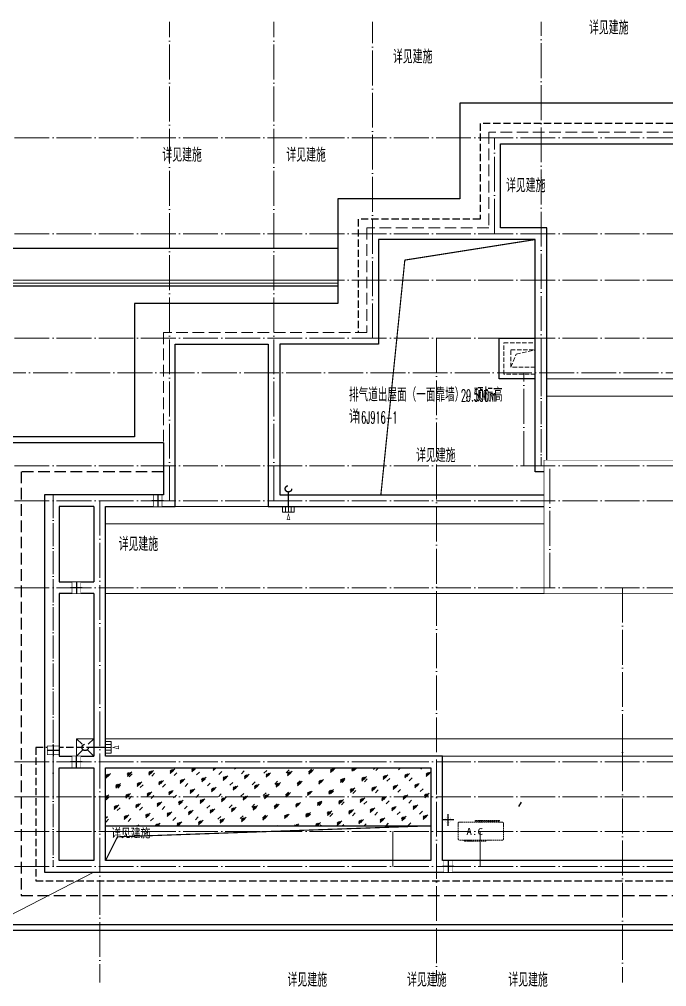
# Model space of a CAD drawing. Extents: x -518115 to 389031, y -231062 to 1628073.
# Drawn here: x 15434 to 26578, y 207335 to 224000 of the extents above; entities that cross this region are included whole.
import ezdxf

# ---------------------------------------------------------------- set-up
doc = ezdxf.new("R2010")
doc.units = 0
doc.header["$LTSCALE"] = 1000
doc.header["$MEASUREMENT"] = 0
for name, pattern in [('#P_--_20B1_001_t3$0$DASH', [0.35, 0.25, -0.1]), ('$1$DASH', [0.35, 0.25, -0.1]), ('__DASH', [0.35, 0.25, -0.1]), ('DASH', [0.35, 0.25, -0.1]), ('DOTE', [2.42, 2, -0.2, 0.02, -0.2])]:
    doc.linetypes.add(name, pattern=pattern)
for name, color, linetype in [('$RECOVER_210609100354-0', 7, 'Continuous'), ('PUB_TEXT', 4, 'Continuous'), ('ROOF', 183, 'Continuous'), ('VPIPE-凝结', 150, 'Continuous'), ('VPIPE-雨水', 4, 'DASH'), ('保温', 6, 'Continuous'), ('机电标识类', 1, 'Continuous'), ('污水', 3, 'Continuous'), ('看线', 251, 'Continuous')]:
    doc.layers.add(name, color=color, linetype=linetype)
for name, color, linetype, lineweight in [('DOTE', 19, 'DOTE', 9), ('平面-分水线', 214, 'Continuous', 15), ('平面-排水沟', 86, 'Continuous', 15), ('平面-栏杆', 135, 'Continuous', 15), ('平面-看线', 45, 'Continuous', 15), ('平面-空调预留孔', 173, 'Continuous', 15), ('空调', 76, 'Continuous', 13), ('线脚', 6, 'Continuous', 15)]:
    doc.layers.add(name, color=color, linetype=linetype, lineweight=lineweight)
doc.styles.add('_TCH_AXIS', font='COMPLEX', dxfattribs={"bigfont": 'GBCBIG'})
doc.styles.add('_TCH_DIM', font='SIMPLEX.shx', dxfattribs={"width": 0.7, "bigfont": 'GBCBIG.shx'})
doc.styles.add('黑体', font='')
doc.styles.get('黑体').set_extended_font_data('SimHei')

# ---------------------------------------------------------------- blocks, each defined once
blk = doc.blocks.new('GDGDGDSDA')
at = {"layer": 'DOTE', "linetype": 'DOTE', "ltscale": 0.3}
for p, q in [((424035, 367858), (424035, 376108)), ((425835, 367858), (425835, 376108)), ((427535, 370658), (427535, 376108)), ((430435, 370059), (430435, 376108)), ((471335, 374108), (417335, 374108)), ((429635, 372458), (429635, 374108)), ((471335, 372458), (417335, 372458)), ((471335, 371658), (417335, 371658)), ((471335, 370658), (417335, 370658)), ((428635, 370658), (428635, 359558)), ((417335, 370059), (471335, 370059)), ((430135, 368458), (430135, 370058)), ((471335, 368458), (417335, 368458)), ((430585, 366358), (430585, 368458)), ((471335, 367858), (417335, 367858)), ((422835, 367858), (422835, 359558)), ((471335, 366358), (417335, 366358)), ((431835, 366358), (431835, 359558)), ((471335, 363358), (417335, 363358)), ((422035, 363358), (422035, 362758)), ((471335, 362758), (417335, 362758)), ((471335, 362158), (417335, 362158)), ((427885, 362158), (427885, 361558)), ((429385, 362158), (429385, 361558)), ((471335, 361558), (417335, 361558))]:
    blk.add_line(p, q, dxfattribs=at)
blk = doc.blocks.new('gsergvr')
at = {"layer": '平面-空调预留孔', "linetype": 'DASH', "ltscale": 0.1}
for p, q in [((34075, 17176), (34075, 17166)), ((34448, 17166), (34448, 17176)), ((34085, 17156), (34438, 17156))]:
    blk.add_line(p, q, dxfattribs=at)
blk.add_lwpolyline([(34679, 17515), (34260, 17515), (34260, 17500), (34679, 17500)], close=True, dxfattribs=at)
blk.add_lwpolyline([(34729, 17176), (33989, 17176, -0.414214), (33969, 17196), (33969, 17466, -0.414214), (33989, 17486), (34729, 17486, -0.414214), (34749, 17466), (34749, 17196, -0.414214)], format="xyb", close=True, dxfattribs=at)
for centre, start, end in [((34085, 17166), 180, 270), ((34438, 17166), 270, 0)]:
    blk.add_arc(centre, 10, start, end, dxfattribs=at)
at = {"layer": '平面-空调预留孔', "color": 251, "linetype": 'DASH', "ltscale": 0.1, "true_color": 0x636466, "style": '黑体', "width": 1.2}
blk.add_text('A.C', height=117, dxfattribs=at).set_placement((34111, 17265))
blk = doc.blocks.new('rtyryrtyeeretee')
at = {"layer": '平面-空调预留孔'}
blk.add_blockref('gsergvr', (635673, 326706), dxfattribs=at)
blk = doc.blocks.new('GGDGDGDG')
at = {"layer": '机电标识类', "color": 250, "linetype": 'DASH', "ltscale": 400}
for p, q in [((704093, 766290), (704093, 766490)), ((704193, 766390), (703993, 766390))]:
    blk.add_line(p, q, dxfattribs=at)
at = {"layer": '空调', "color": 1, "linetype": 'DASH', "const_width": 2}
blk.add_lwpolyline([(704043, 766390, 0.999999), (704143, 766390, 0.999999), (704043, 766390)], format="xyb", dxfattribs=at)
blk = doc.blocks.new('DFSFSF')
at = {"layer": '平面-分水线'}
for p, q in [((697142, 775568), (697142, 775668)), ((697342, 775668), (697143, 775668)), ((697193, 775568), (697193, 775668)), ((697243, 775568), (697243, 775668)), ((697292, 775568), (697292, 775668)), ((697342, 775668), (697342, 775568)), ((697342, 775568), (697342, 775668)), ((697342, 775568), (697143, 775568))]:
    blk.add_line(p, q, dxfattribs=at)
blk = doc.blocks.new('DFGDGDGD')
at = {"layer": '平面-分水线', "const_width": 10}
blk.add_lwpolyline([(697268, 775441), (697243, 775541), (697218, 775441)], close=True, dxfattribs=at)
blk.add_blockref('DFSFSF', (0, 0))
blk = doc.blocks.new('GDGDGDRGDR')
at = {"linetype": '__DASH', "ltscale": 0.1}
blk.add_wipeout([(425935, 371533), (425735, 371533), (425735, 371383), (425935, 371383)], dxfattribs=at).dxf.layer = '污水'
at = {"layer": '机电标识类', "color": 250, "linetype": 'DASH', "ltscale": 400}
for p, q in [((425835, 371358), (425835, 371558)), ((425935, 371458), (425735, 371458))]:
    blk.add_line(p, q, dxfattribs=at)
at = {"layer": '污水', "linetype": '__DASH', "ltscale": 0.1, "const_width": 10}
blk.add_lwpolyline([(425935, 371533), (425735, 371533), (425735, 371383), (425935, 371383)], close=True, dxfattribs=at)
blk = doc.blocks.new('HFHFHFTH')
blk.add_lwpolyline([(431617, 217808), (430997, 217808), (430997, 218508), (431617, 218508)])
at = {"layer": '线脚', "color": 150, "linetype": '$1$DASH', "ltscale": 0.3}
for points in [[(431617, 217888), (431077, 217888), (431077, 218428), (431617, 218428)], [(431197, 218008), (431290, 218232), (431617, 218308)]]:
    blk.add_lwpolyline(points, dxfattribs=at)
blk.add_lwpolyline([(431197, 218308), (431617, 218308), (431617, 218008), (431197, 218008)], close=True, dxfattribs=at)
blk = doc.blocks.new('R5T6Y7TRF')
at = {"layer": '平面-分水线', "color": 4, "elevation": -134}
blk.add_lwpolyline([(392485, -26438), (392785, -26438), (392785, -26738), (392485, -26738)], close=True, dxfattribs=at)
for points in [[(392485, -26438), (392582, -26534)], [(392688, -26534), (392785, -26438)], [(392485, -26738), (392593, -26629)], [(392676, -26629), (392785, -26738)]]:
    blk.add_lwpolyline(points, dxfattribs=at)

msp = doc.modelspace()

# ---------------------------------------------------------------- hatches: boundary and pattern name
at = {"layer": '保温', "linetype": 'Continuous', "ltscale": 10, "true_color": 0x636466}
h = msp.add_hatch(dxfattribs=at)
h.set_pattern_fill('玻璃1', color=251, scale=35, style=0)
h.set_pattern_definition([(45, (-407300, 14), (-171.45925, 171.45925), [78.4, -201.6]), (45, (-407266.4, 28), (-171.45925, 171.45925), [33.6, -246.4]), (45, (-407300, 28), (-171.45925, 171.45925), [56, -224]), (45, (-407283.2, 14), (188.0904, -188.0904), [70, -210]), (45, (-407300, -2e-10), (-171.45925, 171.45925), [112, -168]), (45, (-407300, 42), (-171.45925, 171.45925), [28, -252])])
h.paths.add_polyline_path([(22516.7, 210106.9), (22516.6, 211106.9), (16916.6, 211107), (16916.6, 210107)])

# ---------------------------------------------------------------- linework, layer by layer
at = {"layer": '$RECOVER_210609100354-0', "color": 30, "const_width": 8}
msp.add_lwpolyline([(24466.6, 216407), (27166.6, 216407), (27166.6, 214107), (24466.6, 214107)], close=True, dxfattribs=at)
msp.add_line((24071.7, 210513.4), (24028.5, 210438.2))
at = {"color": 6, "const_width": 20}
for points in [[(21658, 215807), (22070.5, 219852.5), (24316.6, 220207)], [(16916.6, 209507), (17122.4, 209916.7), (22516.6, 210106.9)]]:
    msp.add_lwpolyline(points, dxfattribs=at)
at = {"layer": 'DOTE', "ltscale": 0.2}
for p, q in [((24416.6, 217907.3), (24416.6, 216307)), ((16016.6, 215807), (16016.6, 209407))]:
    msp.add_line(p, q, dxfattribs=at)
at = {"layer": 'ROOF', "ltscale": 0.8}
for points in [[(36066.6, 211307), (36066.6, 216307), (34216.6, 216307), (34216.6, 219107), (30716.6, 219107), (30716.6, 220907), (28616.6, 220907), (28616.6, 222557), (23016.6, 222557), (23016.6, 220907), (20916.6, 220907), (20916.6, 219107), (17416.6, 219107), (17416.6, 216807), (16716.6, 216807)], [(23716.6, 220407), (23716.6, 221857), (27916.6, 221857), (27916.6, 220407), (27116.6, 220407), (27116.6, 217807.3), (29116.4, 217807.3), (29116.4, 218407), (33516.6, 218407), (33516.6, 215607), (35366.6, 215607), (35366.6, 211307.1), (28916.5, 211306.9), (28916.5, 209507), (22716.6, 209507), (22716.6, 211306.9), (16916.6, 211307.1), (16916.6, 215607), (18116.6, 215607), (18116.6, 218407), (19716.6, 218407), (19716.6, 215607), (24466.6, 215607)], [(24516.6, 216407), (24516.6, 220407), (23716.6, 220407)], [(24466.6, 216207), (24316.6, 216207), (24316.6, 220207), (21616.6, 220207), (21616.6, 218407), (19916.6, 218407), (19916.6, 215807), (24466.6, 215807)], [(16716.6, 216807), (14866.6, 216807), (14866.6, 212307), (14866.6, 212307), (14866.6, 208307), (36766.6, 208307), (36766.6, 209507), (38316.6, 209507)], [(17916.6, 216707), (14966.6, 216707), (14966.6, 208407), (36666.6, 208407), (36666.6, 209607), (38316.6, 209607)], [(16716.6, 215807), (15866.6, 215807), (15866.6, 209307), (16716.6, 209307)], [(16716.6, 215607), (16116.6, 215607), (16116.6, 214307), (16716.6, 214307)], [(16716.6, 215607), (16716.6, 214307)], [(16116.6, 214107), (16116.6, 211307), (16716.6, 211307)], [(16716.6, 214107), (16116.6, 214107)], [(16716.6, 214107), (16716.6, 211307)], [(16716.6, 209307), (35766.6, 209307), (35766.6, 211307), (36066.6, 211307)], [(16716.6, 209507), (16116.6, 209507), (16116.6, 211107), (16716.6, 211107)], [(16716.6, 211107), (16716.6, 209507)]]:
    msp.add_lwpolyline(points, dxfattribs=at)
at = {"layer": 'ROOF', "color": 251, "ltscale": 0.8, "true_color": 0x636466}
for points in [[(14866.6, 210057), (12616.6, 210057), (12616.6, 219057), (14566.6, 219057), (14566.6, 220057), (20916.6, 220057)], [(14866.6, 210707), (13416.6, 210707), (13416.6, 218407), (15216.6, 218407), (15216.6, 219407), (20916.6, 219407)]]:
    msp.add_lwpolyline(points, dxfattribs=at)
at = {"layer": 'ROOF', "linetype": '__DASH', "ltscale": 0.8}
msp.add_lwpolyline([(17916.6, 216207), (15466.6, 216207), (15466.6, 208907), (36166.6, 208907), (36166.6, 210107), (38316.6, 210107)], dxfattribs=at)
at = {"layer": 'ROOF', "ltscale": 0.8}
msp.add_lwpolyline([(22516.6, 209507), (16916.6, 209507), (16916.6, 211107), (22516.6, 211106.9)], close=True, dxfattribs=at)
at = {"layer": 'VPIPE-凝结'}
for p, q in [((20066.6, 215607), (20066.6, 215857)), ((16916.6, 211457.1), (16621.6, 211457))]:
    msp.add_line(p, q, dxfattribs=at)
at = {"layer": 'VPIPE-雨水'}
for centre in [(20066.5, 215912), (16566.6, 211457)]:
    msp.add_circle(centre, 55, dxfattribs=at)
at = {"layer": '保温', "color": 132, "linetype": 'Continuous', "ltscale": 10}
msp.add_line((16916.6, 210107), (22516.6, 210106.9), dxfattribs=at)
at = {"layer": '平面-排水沟'}
for p, q in [((24516.6, 217807.3), (27116.6, 217807.3)), ((24516.6, 217507.3), (33516.6, 217507.3)), ((18116.6, 215607), (19716.6, 215607)), ((16916.6, 215307), (24466.6, 215307)), ((24466.6, 214107), (16916.6, 214107)), ((16916.6, 211607.1), (35366.6, 211607.1)), ((25816.6, 211607.1), (25816.6, 211307.1)), ((22716.6, 211307.1), (28916.5, 211306.9)), ((16716.6, 209307), (14966.6, 208407))]:
    msp.add_line(p, q, dxfattribs=at)
at = {"layer": '平面-栏杆', "color": 251, "true_color": 0x636466}
for points in [[(14866.6, 210607), (13316.6, 210607), (13316.6, 218507), (15116.6, 218507), (15116.6, 219507), (20916.6, 219507)], [(14866.6, 210657), (13366.6, 210657), (13366.6, 218457), (15166.6, 218457), (15166.6, 219457), (20916.6, 219457)]]:
    msp.add_lwpolyline(points, dxfattribs=at)
at = {"layer": '平面-看线', "linetype": 'DASH', "ltscale": 0.8}
msp.add_lwpolyline([(35766.6, 211307), (35566.6, 211307), (35566.6, 215807), (33716.6, 215807), (33716.6, 218607), (30216.6, 218607), (30216.6, 220407), (28116.6, 220407), (28116.6, 222057), (23516.6, 222057), (23516.6, 220407), (21416.6, 220407), (21416.6, 218607), (17916.6, 218607), (17916.6, 216707)], dxfattribs=at)
at = {"layer": '看线', "color": 202, "linetype": '#P_--_20B1_001_t3$0$DASH', "ltscale": 0.5}
for points in [[(30366.6, 218607), (30366.6, 220557), (28266.6, 220557), (28266.6, 222207), (23366.6, 222207), (23366.6, 220557), (21266.6, 220557), (21266.6, 218607)], [(16716.6, 211457), (15716.6, 211457), (15716.6, 209157), (35916.6, 209157), (35916.6, 210357), (38316.6, 210357)]]:
    msp.add_lwpolyline(points, dxfattribs=at)

# ---------------------------------------------------------------- block references
for name, p in [('GDGDGDSDA', (-406018.2, -152151.3)), ('HFHFHFTH', (-407300, 0)), ('DFGDGDGD', (-677175.9, -560060.6)), ('GGDGDGDG', (-681275.9, -556182.8)), ('rtyryrtyeeretee', (-646653.9, -134021.9))]:
    msp.add_blockref(name, p)
at = {"color": 2}
msp.add_blockref('R5T6Y7TRF', (-376068.3, 238044.6, 134.4), dxfattribs=at)
at = {"xscale": -1, "rotation": 90}
msp.add_blockref('DFGDGDGD', (792584.1, 908699.6), dxfattribs=at)

# ---------------------------------------------------------------- texts
at = {"layer": 'PUB_TEXT', "style": '_TCH_AXIS'}
for height, p in [(236.31, (25240.8, 223738.6)), (236.31, (21865.9, 223238.6)), (236.31, (17896.3, 221546.9)), (236.31, (20031.7, 221546.9)), (236.31, (23812.5, 221021.7)), (236.31, (22264.3, 216371.7)), (236.31, (17143.3, 214841.9)), (168.79, (17015.8, 209891.7)), (236.31, (20050.7, 207335.5)), (236.31, (22109.3, 207335.5)), (236.31, (23852.7, 207335.5))]:
    msp.add_text('详见建施', height=height, dxfattribs=at).set_placement(p)
at = {"layer": 'PUB_TEXT', "style": '_TCH_DIM'}
for s, height, width, p in [('排气道出屋面（一面靠墙），顶标高', 236.312, 0.7, (21109.6, 217415.5)), ('29.500m', 208.25, 0.494118, (23036.3, 217415.5)), ('详', 236.3, 0.7, (21109.6, 217038.2)), ('16J916-1', 208.25, 0.494118, (21230, 217038.2))]:
    msp.add_text(s, height=height, dxfattribs=dict(at, width=width)).set_placement(p)

# ---------------------------------------------------------------- next in the draw order: block references
for p, rotation in [((389274.9, -210127.8), 89.9999999997999), ((387874.9, -211627.8), 89.9999999997999), ((441851.4, 582865.3), 179.9999999997999), ((394275, -216427.8), 89.9999999997999)]:
    msp.add_blockref('GDGDGDRGDR', p, dxfattribs=dict(rotation=rotation))
at = {"xscale": -1, "rotation": 90.00000000020009}
msp.add_blockref('GDGDGDRGDR', (387874.9, 637041.9), dxfattribs=at)

# ---------------------------------------------------------------- next in the draw order: linework, layer by layer
at = {"layer": 'ROOF', "ltscale": 0.8}
msp.add_lwpolyline([(17916.6, 216707), (17916.6, 215807), (16716.6, 215807)], dxfattribs=at)

doc.saveas('drawing.dxf')
